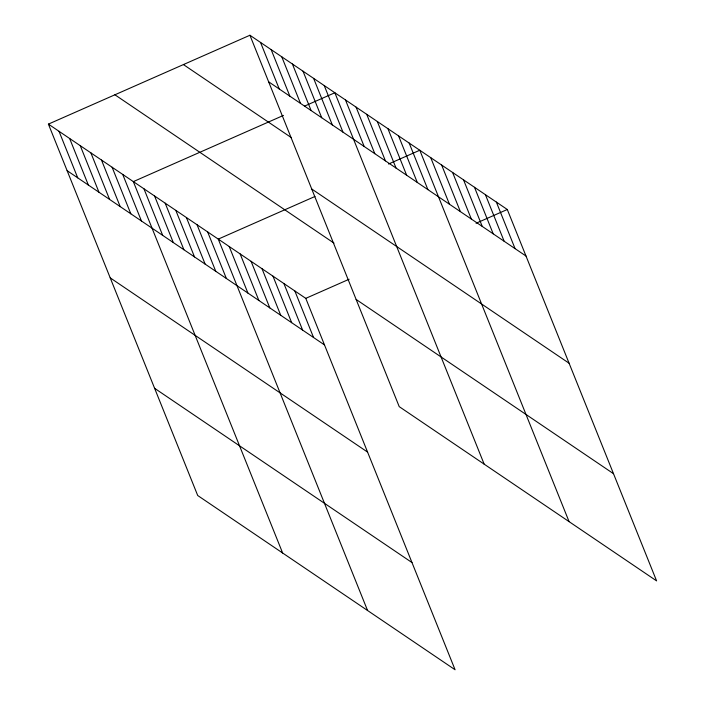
<?xml version="1.0" encoding="UTF-8"?>
<svg xmlns="http://www.w3.org/2000/svg" width="705" height="705" viewBox="0 0 705 705"><rect width="100%" height="100%" fill="white"/><g stroke="black" fill="none" stroke-linecap="round" stroke-linejoin="round"><path stroke-width="1.06" d="M48.407 124.115L305.776 298.356L455.077 669.75L197.708 495.509L48.407 124.115L249.923 35.25L507.292 209.491L656.593 580.885L399.224 406.644L249.923 35.25M283.472 115.409L133.333 181.617L282.635 553.011M304.63 106.076L334.857 92.752L484.159 464.146M315.003 196.457L218.268 239.11L367.569 610.512M388.552 164.018L419.792 150.244L569.085 521.647M305.776 298.356L349.107 279.25M476.06 223.265L507.292 209.491M268.64 81.806L526.009 256.047M183.423 64.578L291.359 137.642M311.733 189.002L569.102 363.242M114.906 94.787L333.994 243.11M356.131 299.449L613.5 473.689M67.116 170.672L324.494 344.912M110.209 277.867L367.587 452.108M154.615 388.314L411.984 562.555M496.355 202.079L515.073 248.645M485.419 194.677L504.137 241.233M474.483 187.274L493.2 233.831M463.546 179.872L482.255 226.428M452.601 172.461L471.319 219.017M441.665 165.058L460.383 211.615M430.729 157.656L449.446 204.212M409.173 143.062L427.891 189.619M398.554 135.871L417.272 182.428M387.935 128.689L406.653 175.245M377.325 121.498L396.034 168.054M366.706 114.307L385.423 160.872M356.087 107.125L374.804 153.681M345.468 99.934L364.185 146.49M324.238 85.561L342.956 132.117M313.619 78.378L332.337 124.935M303.009 71.187L321.718 117.744M292.39 63.996L311.108 110.553M281.771 56.814L300.489 103.371M271.152 49.623L289.87 96.18M260.542 42.441L279.25 88.997M294.84 290.945L313.558 337.51M283.904 283.542L302.621 330.099M272.967 276.14L291.676 322.696M262.022 268.737L280.74 315.294M251.086 261.326L269.804 307.882M240.149 253.923L258.867 300.48M229.213 246.521L247.922 293.077M207.658 231.927L226.367 278.484M197.039 224.736L215.756 271.293M186.42 217.554L205.137 264.111M175.801 210.363L194.518 256.92M165.19 203.172L183.899 249.737M154.571 195.99L173.289 242.546M143.952 188.799L162.67 235.355M122.723 174.426L141.441 220.982M112.104 167.235L130.822 213.8M101.485 160.053L120.203 206.609M90.874 152.862L109.583 199.418M80.255 145.679L98.973 192.236M69.636 138.488L88.354 185.045M59.017 131.306L77.735 177.863"/></g></svg>
